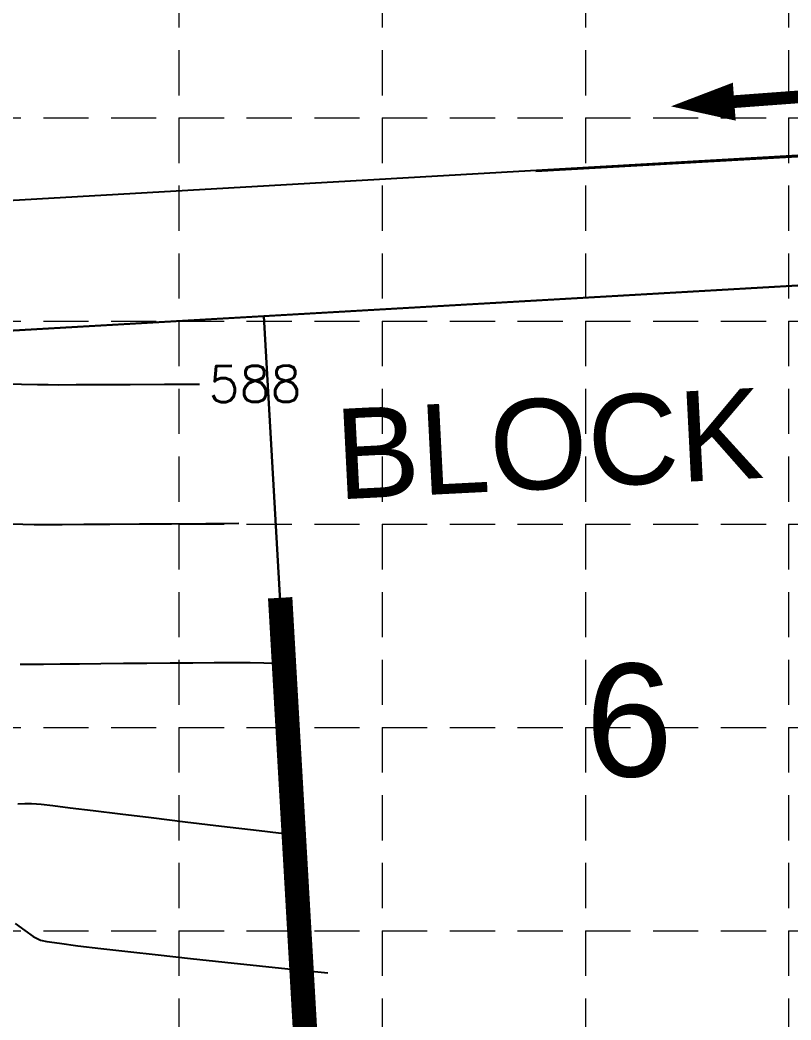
# Model space of a CAD drawing. Header units: inches. Extents: x 2547543 to 2548696, y 7125653 to 7126375.
# Drawn here: x 2547889.5 to 2547957.8, y 7125934.5 to 7126023.1 of the extents above; entities that cross this region are included whole.
import ezdxf

# ---------------------------------------------------------------- set-up
doc = ezdxf.new("R2010")
doc.units = ezdxf.units.IN
doc.header["$MEASUREMENT"] = 0
doc.linetypes.add('HIDDEN', pattern=[0.375, 0.25, -0.125])
doc.linetypes.add('HIDDEN2', pattern=[0.1875, 0.125, -0.0625])
for name, color, linetype in [('C-FLOW-ARR', 2, 'Continuous'), ('C-GRAD-WALL-SIDE', 2, 'HIDDEN2'), ('C-ROAD-BACK-N', 1, 'Continuous'), ('GRID', 254, 'HIDDEN'), ('V-AREA', 6, 'Continuous'), ('V-PROP-SUBD-IDEN-N', 7, 'Continuous'), ('V-PROP-SUBD-N', 7, 'Continuous'), ('V-ROAD-BACK-E', 2, 'Continuous'), ('V-RWAY-N', 4, 'Continuous'), ('V-TOPO-MAJR-E', 6, 'Continuous'), ('V-TOPO-MINR-E', 14, 'Continuous')]:
    doc.layers.add(name, color=color, linetype=linetype)
doc.styles.add('L100', font='simplex', dxfattribs={"height": 4})
doc.styles.get("Standard").update_dxf_attribs({"font": 'ARIAL.TTF'})

msp = doc.modelspace()

# ---------------------------------------------------------------- linework, layer by layer
at = {"layer": 'C-FLOW-ARR', "color": 7}
msp.add_lwpolyline([(2547947.160981352, 7126015.402607002, 0, 3.375, 0), (2547952.770562712, 7126015.818806439, 2.25, 2.25, 0)], format="xyseb", dxfattribs=at)
at = {"layer": 'C-FLOW-ARR', "color": 7, "const_width": 1.125}
msp.add_lwpolyline([(2547952.770562712, 7126015.818806439), (2547960.860816002, 7126016.419057803)], dxfattribs=at)
at = {"layer": 'C-GRAD-WALL-SIDE', "color": 4, "const_width": 2}
msp.add_lwpolyline([(2547912.538706301, 7125971.863918281), (2547915.516960865, 7125919.949276804), (2547916.376072759, 7125904.973899455), (2547975.279223666, 7125908.353072903), (2547971.441857208, 7125975.243091729)], dxfattribs=at)
at = {"layer": 'C-GRAD-WALL-SIDE', "color": 4, "linetype": 'Continuous'}
for points in [[(2547911.540347811, 7125971.806644155), (2547914.518602375, 7125919.892002678), (2547915.434988395, 7125903.918266838), (2547976.334856282, 7125907.41198854), (2547972.440215698, 7125975.300365855)], [(2547913.537064791, 7125971.921192408), (2547916.515319355, 7125920.00655093), (2547917.317157122, 7125906.029532071), (2547974.223591049, 7125909.294157267), (2547970.443498718, 7125975.185817602)]]:
    msp.add_lwpolyline(points, dxfattribs=at)
at = {"layer": 'C-ROAD-BACK-N', "color": 7}
msp.add_line((2548043.126183367, 7126015.915513061), (2547837.101397944, 7126004.096222012), dxfattribs=at)
at = {"layer": 'GRID', "color": 252, "linetype": 'HIDDEN', "lineweight": 0, "ltscale": 16}
for p, q in [((2547903.583313597, 7126356.376313465), (2547903.583313597, 7125726.296813901)), ((2547921.583313597, 7126356.376313465), (2547921.583313597, 7125726.296813901)), ((2547939.583313596, 7126356.376313465), (2547939.583313596, 7125726.296813901)), ((2547957.583313596, 7126356.376313465), (2547957.583313596, 7125726.296813901)), ((2547561.583313602, 7126014.376313469), (2548677.583313586, 7126014.376313469)), ((2547561.583313602, 7125996.376313469), (2548677.583313586, 7125996.376313469)), ((2547561.583313602, 7125978.37631347), (2548677.583313586, 7125978.37631347)), ((2547561.583313602, 7125960.37631347), (2548677.583313586, 7125960.37631347)), ((2547561.583313602, 7125942.37631347), (2548677.583313586, 7125942.37631347))]:
    msp.add_line(p, q, dxfattribs=at)
at = {"layer": 'V-AREA', "color": 7}
for p, q in [((2547970.010004051, 7126000.202053977), (2547911.106853144, 7125996.822880529)), ((2547911.106853145, 7125996.822880531), (2547801.319965513, 7125990.524593768)), ((2547911.106853144, 7125996.822880529), (2547916.834265769, 7125896.987031533)), ((2547916.834265769, 7125896.987031533), (2547911.106853145, 7125996.822880531))]:
    msp.add_line(p, q, dxfattribs=at)
at = {"layer": 'V-PROP-SUBD-N'}
msp.add_line((2547911.106853144, 7125996.822880529), (2547916.834265769, 7125896.987031532), dxfattribs=at)
at = {"layer": 'V-ROAD-BACK-E', "color": 7}
msp.add_line((2547935.1833, 7126009.6546), (2547968.9011, 7126011.5576), dxfattribs=at)
at = {"layer": 'V-RWAY-N', "color": 7}
msp.add_line((2547801.319965513, 7125990.524593767), (2547970.010004052, 7126000.202053978), dxfattribs=at)
at = {"layer": 'V-TOPO-MAJR-E', "color": 35, "elevation": 585}
for points in [[(2547889.314511303, 7125953.625556391), (2547889.943947557, 7125953.633804671)], [(2547890.52959109, 7125953.635910715), (2547890.984249395, 7125953.625581145)], [(2547890.984249395, 7125953.625581145), (2547891.400932036, 7125953.579418267)], [(2547898.393478443, 7125952.724657532), (2547901.139299261, 7125952.389944807)], [(2547901.139299261, 7125952.389944807), (2547904.150685868, 7125952.02542497)]]:
    msp.add_lwpolyline(points, dxfattribs=at)
at = {"layer": 'V-TOPO-MAJR-E', "color": 35, "extrusion": (0.003596096780055512, -0.9999935340230699, 0), "elevation": -7116745.098729506}
msp.add_lwpolyline([(2573499.088267309, 585.0000000000009), (2573499.673914629, 585.0000000000009)], dxfattribs=at)
at = {"layer": 'V-TOPO-MAJR-E', "color": 35, "extrusion": (-0.1196774904326016, -0.9928128213735734, 0), "elevation": -7379663.326917715}
msp.add_lwpolyline([(1676763.008988809, 585.0000000000005), (1676764.03236215, 585.0000000000005)], dxfattribs=at)
at = {"layer": 'V-TOPO-MAJR-E', "color": 35, "extrusion": (-0.121453547509092, -0.9925971165570937, 0), "elevation": -7382651.426792302}
msp.add_lwpolyline([(1663558.339631995, 585), (1663559.899781358, 585)], dxfattribs=at)
at = {"layer": 'V-TOPO-MAJR-E', "color": 35, "extrusion": (-0.1217989895470275, -0.992554787477912, 0), "elevation": -7383229.941436104}
msp.add_lwpolyline([(1660990.445957, 585), (1660992.475494735, 585)], dxfattribs=at)
at = {"layer": 'V-TOPO-MAJR-E', "color": 35, "extrusion": (-0.1215711408442108, -0.9925827208418638, 0), "elevation": -7382848.458481377}
msp.add_lwpolyline([(1662687.285952454, 585.0000000000009), (1662689.717488919, 585.0000000000009)], dxfattribs=at)
at = {"layer": 'V-TOPO-MAJR-E', "color": 35, "extrusion": (-0.1190849057643065, -0.9928840744110595, 0), "elevation": -7378661.2067426}
msp.add_lwpolyline([(1681180.128913133, 585.0000000000009), (1681183.362118831, 585.0000000000009)], dxfattribs=at)
at = {"layer": 'V-TOPO-MAJR-E', "color": 35, "extrusion": (-0.1177275889131736, -0.993045927844574, 0), "elevation": -7376356.248886601}
msp.add_lwpolyline([(1691267.923915339, 585), (1691271.289576729, 585)], dxfattribs=at)
at = {"layer": 'V-TOPO-MAJR-E', "color": 35, "extrusion": (-0.1160494296901916, -0.9932434393785752, 0), "elevation": -7373487.906602245}
msp.add_lwpolyline([(1703733.012131124, 585), (1703736.442871409, 585)], dxfattribs=at)
at = {"layer": 'V-TOPO-MINR-E', "color": 35}
for points, elevation in [([(2547887.847451078, 7125990.828511455), (2547889.652672424, 7125990.790575186)], 588), ([(2547889.652672424, 7125990.790575186), (2547891.056500901, 7125990.763852672)], 588), ([(2547891.056500901, 7125990.763852672), (2547891.999277335, 7125990.74990922)], 588), ([(2547891.999277335, 7125990.74990922), (2547892.932516825, 7125990.746594599)], 588), ([(2547892.932516825, 7125990.746594599), (2547894.499816383, 7125990.748321977)], 588), ([(2547894.499816383, 7125990.748321977), (2547896.632912274, 7125990.754515537)], 588), ([(2547896.632912274, 7125990.754515537), (2547899.263540762, 7125990.764599465)], 588), ([(2547899.263540762, 7125990.764599465), (2547902.323438112, 7125990.777997945)], 588), ([(2547888.232517755, 7125978.417052422), (2547889.772685865, 7125978.386939584)], 587), ([(2547889.772685865, 7125978.386939584), (2547890.757195109, 7125978.371875023)], 587), ([(2547893.243736241, 7125978.370769192), (2547895.173299883, 7125978.378970255)], 587), ([(2547897.4751095, 7125978.391751281), (2547900.085203031, 7125978.408170253)], 587), ([(2547900.085203031, 7125978.408170253), (2547902.939618418, 7125978.427285154)], 587), ([(2547902.939618418, 7125978.427285154), (2547905.974393602, 7125978.448153967)], 587), ([(2547905.974393602, 7125978.448153967), (2547908.88484585, 7125978.468178467)], 587), ([(2547904.809677162, 7125966.115544336), (2547906.697868216, 7125966.124487368)], 586), ([(2547906.697868216, 7125966.124487368), (2547908.415420246, 7125966.126520766)], 586), ([(2547908.415420246, 7125966.126520766), (2547909.905497424, 7125966.120009877)], 586), ([(2547894.798390437, 7125966.024397422), (2547896.687239222, 7125966.043368869)], 586), ([(2547896.687239222, 7125966.043368869), (2547898.689628113, 7125966.063603936)], 586), ([(2547898.689628113, 7125966.063603936), (2547900.748721284, 7125966.083467969)], 586), ([(2547902.80768291, 7125966.101326319), (2547904.809677162, 7125966.115544336)], 586), ([(2547911.111263926, 7125966.103320053), (2547911.975883924, 7125966.074816641)], 586), ([(2547889.098730454, 7125943.024945173), (2547889.932616181, 7125942.384844786)], 584), ([(2547889.932616181, 7125942.384844786), (2547890.688214841, 7125941.867672442)], 584), ([(2547890.688214841, 7125941.867672442), (2547891.326041463, 7125941.541347007)], 584), ([(2547893.010283578, 7125941.256483127), (2547894.630639061, 7125941.048538585)], 584), ([(2547899.068614895, 7125940.53260341), (2547901.74255365, 7125940.237004424)], 584), ([(2547901.74255365, 7125940.237004424), (2547904.624005235, 7125939.924578937)], 584), ([(2547913.795028996, 7125938.948301692), (2547916.788123928, 7125938.630528427)], 584)]:
    msp.add_lwpolyline(points, dxfattribs=dict(at, elevation=elevation))
at = {"layer": 'V-TOPO-MINR-E', "color": 35, "extrusion": (0.004717187409878627, -0.9999888740095763, 0), "elevation": -7113892.561531071}
msp.add_lwpolyline([(2581488.609482144, 588), (2581491.698674261, 588)], dxfattribs=at)
at = {"layer": 'V-TOPO-MINR-E', "color": 35, "extrusion": (-0.00381085695662743, -0.9999927386582647, 0), "elevation": -7135636.274927652}
msp.add_lwpolyline([(2520716.17183838, 587.0000000000009), (2520717.165031114, 587.0000000000009)], dxfattribs=at)
at = {"layer": 'V-TOPO-MINR-E', "color": 35, "extrusion": (0.001793999476587686, -0.9999983907816442, 0), "elevation": -7121395.984368329}
msp.add_lwpolyline([(2560671.651728985, 587), (2560673.145086998, 587)], dxfattribs=at)
at = {"layer": 'V-TOPO-MINR-E', "color": 35, "extrusion": (0.005552513434308742, -0.9999845846784648, 0), "elevation": -7111721.307543333}
msp.add_lwpolyline([(2587422.987358375, 587), (2587425.289203476, 587)], dxfattribs=at)
at = {"layer": 'V-TOPO-MINR-E', "color": 35, "extrusion": (-0.002804384077316509, -0.9999960677072421, 0), "elevation": -7133083.2332433}
msp.add_lwpolyline([(2527895.550496769, 586.0000000000005), (2527896.416830275, 586.0000000000005)], dxfattribs=at)
at = {"layer": 'V-TOPO-MINR-E', "color": 35, "extrusion": (0.004450444588290582, -0.999990096722446, 0), "elevation": -7114556.176032595}
msp.add_lwpolyline([(2579578.865760176, 586.0000000000009), (2579580.072985641, 586.0000000000009)], dxfattribs=at)
at = {"layer": 'V-TOPO-MINR-E', "color": 35, "extrusion": (0.007738358371662676, -0.999970058456608, 0), "elevation": -7106036.136158718}
msp.add_lwpolyline([(2602958.579477329, 586.0000000000009), (2602960.070783075, 586.0000000000009)], dxfattribs=at)
at = {"layer": 'V-TOPO-MINR-E', "color": 35, "extrusion": (0.009352766596120865, -0.9999562619219896, 0), "elevation": -7101824.482978734}
msp.add_lwpolyline([(2614429.136819041, 586.0000000000009), (2614430.85536706, 586.0000000000009)], dxfattribs=at)
at = {"layer": 'V-TOPO-MINR-E', "color": 35, "extrusion": (0.008673148024905137, -0.9999623875443208, 0), "elevation": -7103599.738038061}
msp.add_lwpolyline([(2609609.47457967, 586.0000000000009), (2609611.533618741, 586.0000000000009)], dxfattribs=at)
at = {"layer": 'V-TOPO-MINR-E', "color": 35, "extrusion": (-0.01384034581104345, -0.9999042178268032, 0), "elevation": -7160547.533676246}
msp.add_lwpolyline([(2449040.025810851, 586.0000000000009), (2449041.231692855, 586.0000000000009)], dxfattribs=at)
at = {"layer": 'V-TOPO-MINR-E', "color": 35, "extrusion": (-0.08072715541363518, -0.9967362371153278, 0), "elevation": -7308394.297281668}
msp.add_lwpolyline([(1964337.224549607, 586), (1964337.915839974, 586)], dxfattribs=at)
at = {"layer": 'V-TOPO-MINR-E', "color": 35, "extrusion": (-0.2075104424690208, -0.9782328026938737, 0), "elevation": -7499543.822254428}
msp.add_lwpolyline([(1013723.590579657, 584), (1013724.161775642, 584)], dxfattribs=at)
at = {"layer": 'V-TOPO-MINR-E', "color": 35, "extrusion": (-0.1462020802263117, -0.9892547456229357, 0), "elevation": -7421878.463303737}
msp.add_lwpolyline([(1478686.678789818, 584), (1478687.816494206, 584)], dxfattribs=at)
at = {"layer": 'V-TOPO-MINR-E', "color": 35, "extrusion": (-0.1182597106250397, -0.9929826991659431, 0), "elevation": -7377249.458197705}
msp.add_lwpolyline([(1687303.561191123, 584.0000000000005), (1687305.619022249, 584.0000000000005)], dxfattribs=at)
at = {"layer": 'V-TOPO-MINR-E', "color": 35, "extrusion": (-0.1131000517734529, -0.993583604076095, 0), "elevation": -7368385.193389904}
msp.add_lwpolyline([(1725604.086195565, 584), (1725606.496244521, 584)], dxfattribs=at)
at = {"layer": 'V-TOPO-MINR-E', "color": 35, "extrusion": (-0.1064656538369044, -0.994316380511294, 0), "elevation": -7356703.125257041}
msp.add_lwpolyline([(1774755.450356077, 584), (1774758.484725898, 584)], dxfattribs=at)
at = {"layer": 'V-TOPO-MINR-E', "color": 35, "extrusion": (-0.1056998430683669, -0.9943980808385156, 0), "elevation": -7355334.10174543}
msp.add_lwpolyline([(1780423.770896703, 584.0000000000005), (1780426.869208045, 584.0000000000005)], dxfattribs=at)
at = {"layer": 'V-TOPO-MINR-E', "color": 35, "extrusion": (-0.1054087773104816, -0.9944289766825529, 0), "elevation": -7354812.654088516}
msp.add_lwpolyline([(1782579.705975777, 584.0000000000009), (1782582.796136425, 584.0000000000009)], dxfattribs=at)

# ---------------------------------------------------------------- texts
at = {"layer": 'V-PROP-SUBD-IDEN-N'}
msp.add_text('BLOCK A', height=8, rotation=2.910267056895736, dxfattribs=at).set_placement((2547917.636568971, 7125980.574077526))
msp.add_text('6', height=10, dxfattribs=at).set_placement((2547939.569965057, 7125956.030769155))
at = {"layer": 'V-TOPO-MINR-E', "color": 35, "insert": (2547906.204508716, 7125992.396025873, 588), "char_height": 3.2, "width": 12.03809523809524, "attachment_point": 1, "rotation": 0.2893373485887795, "style": 'L100'}
msp.add_mtext('\\Fsimplex.shx;\\W1.0000000000;\\T1.0000000000;\\o\\l588', dxfattribs=at)

doc.saveas('drawing.dxf')
